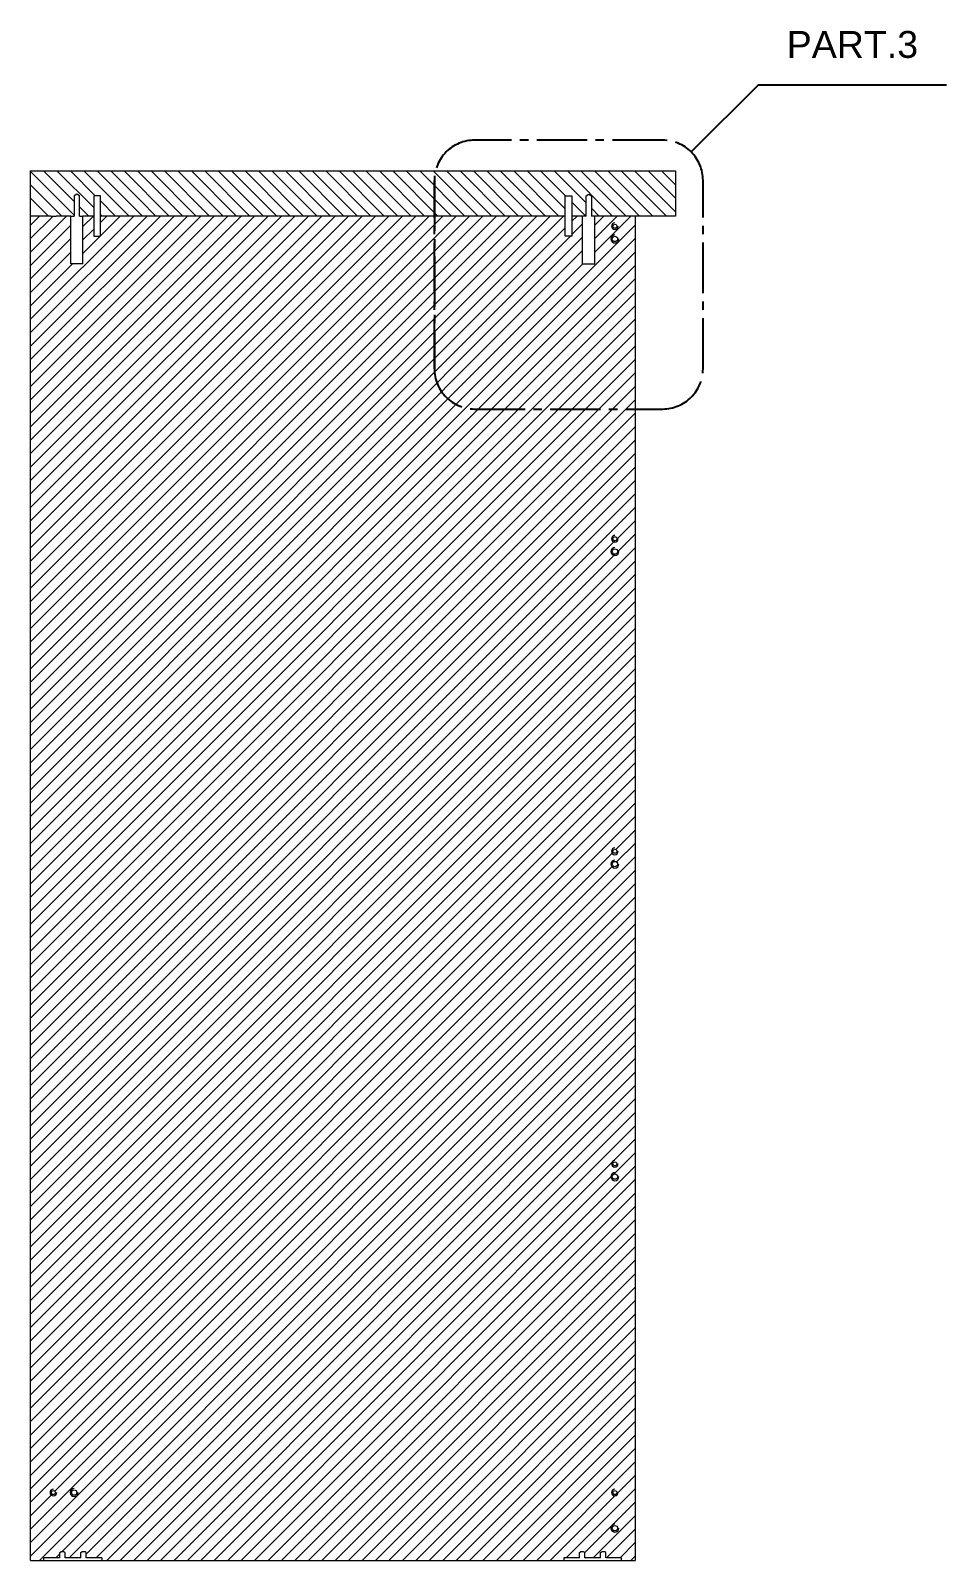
# Model space of a CAD drawing. Header units: millimetres. Extents: x 1628 to 5948, y -265 to 1722.
# Drawn here: x 4473.1 to 4541.3, y 1192.7 to 1306.5 of the extents above; entities that cross this region are included whole.
import ezdxf
from ezdxf.enums import TextEntityAlignment as Align

# ---------------------------------------------------------------- set-up
doc = ezdxf.new("R2010")
doc.units = ezdxf.units.MM
doc.linetypes.add('CENTER2', pattern=[1.125, 0.75, -0.125, 0.125, -0.125])
doc.layers.get('0').update_dxf_attribs({"color": 8})
doc.layers.add('A-SECT A-MCUT', color=7, linetype='Continuous', lineweight=35)
doc.layers.add('Campiture', color=1, linetype='Continuous')
doc.layers.add('Incastri', color=4, linetype='Continuous')
doc.styles.add('ARIAL', font='Arial.ttf')

msp = doc.modelspace()

# ---------------------------------------------------------------- linework, layer by layer
for p, q in [((4473.08, 1192.68), (4473.08, 1296.04)), ((4521.08, 1296.04), (4521.08, 1292.68)), ((4474.58, 1292.68), (4473.08, 1292.68)), ((4474.58, 1292.68), (4474.98, 1292.68)), ((4476.08, 1292.68), (4474.98, 1292.68)), ((4476.08, 1292.68), (4476.33, 1292.68)), ((4476.73, 1292.68), (4476.98, 1292.68)), ((4477.78, 1292.68), (4476.98, 1292.68)), ((4514.43, 1292.68), (4513.38, 1292.68)), ((4518.08, 1292.68), (4514.83, 1292.68)), ((4521.08, 1292.68), (4518.08, 1292.68)), ((4518.08, 1292.68), (4518.08, 1192.68))]:
    msp.add_line(p, q)
at = {"layer": 'A-SECT A-MCUT'}
for q in [(4522.26, 1297.45), (4541.26, 1302.45)]:
    msp.add_line((4527.26, 1302.45), q, dxfattribs=at)
at = {"layer": 'A-SECT A-MCUT', "linetype": 'CENTER2', "ltscale": 5}
msp.add_lwpolyline([(4503.14, 1281.33, 0.414214), (4506.14, 1278.33), (4520.14, 1278.33, 0.414214), (4523.14, 1281.33), (4523.14, 1295.33, 0.414214), (4520.14, 1298.33), (4506.14, 1298.33, 0.414214), (4503.14, 1295.33), (4503.14, 1281.33), (4503.14, 1295.33)], format="xyb", dxfattribs=at)
at = {"layer": 'Campiture'}
for p, q in [((4473.08, 1296.04), (4521.08, 1296.04)), ((4512.88, 1292.68), (4478.28, 1292.68)), ((4473.08, 1192.68), (4518.08, 1192.68))]:
    msp.add_line(p, q, dxfattribs=at)
at = {"layer": 'Campiture', "linetype": 'Continuous'}
for p, q in [((4476.33, 1292.76), (4473.08, 1296.01)), ((4475.41, 1292.68), (4473.08, 1295.01)), ((4476.33, 1293.76), (4474.05, 1296.04)), ((4477.78, 1293.31), (4475.05, 1296.04)), ((4477.89, 1294.2), (4476.05, 1296.04)), ((4479.73, 1293.36), (4477.05, 1296.04)), ((4481.28, 1292.81), (4478.05, 1296.04)), ((4481.28, 1293.81), (4479.05, 1296.04)), ((4483.41, 1292.68), (4480.05, 1296.04)), ((4484.41, 1292.68), (4481.05, 1296.04)), ((4485.41, 1292.68), (4482.05, 1296.04)), ((4486.41, 1292.68), (4483.05, 1296.04)), ((4487.41, 1292.68), (4484.05, 1296.04)), ((4488.41, 1292.68), (4485.05, 1296.04)), ((4489.41, 1292.68), (4486.05, 1296.04)), ((4490.41, 1292.68), (4487.05, 1296.04)), ((4491.41, 1292.68), (4488.05, 1296.04)), ((4492.41, 1292.68), (4489.05, 1296.04)), ((4493.41, 1292.68), (4490.05, 1296.04)), ((4494.41, 1292.68), (4491.05, 1296.04)), ((4495.41, 1292.68), (4492.05, 1296.04)), ((4496.41, 1292.68), (4493.05, 1296.04)), ((4497.41, 1292.68), (4494.05, 1296.04)), ((4498.41, 1292.68), (4495.05, 1296.04)), ((4499.41, 1292.68), (4496.05, 1296.04)), ((4500.41, 1292.68), (4497.05, 1296.04)), ((4501.41, 1292.68), (4498.05, 1296.04)), ((4502.41, 1292.68), (4499.05, 1296.04)), ((4503.41, 1292.68), (4500.05, 1296.04)), ((4504.41, 1292.68), (4501.05, 1296.04)), ((4505.41, 1292.68), (4502.05, 1296.04)), ((4506.41, 1292.68), (4503.05, 1296.04)), ((4507.41, 1292.68), (4504.05, 1296.04)), ((4508.41, 1292.68), (4505.05, 1296.04)), ((4509.41, 1292.68), (4506.05, 1296.04)), ((4510.41, 1292.68), (4507.05, 1296.04)), ((4511.41, 1292.68), (4508.05, 1296.04)), ((4512.41, 1292.68), (4509.05, 1296.04)), ((4512.88, 1293.21), (4510.05, 1296.04)), ((4512.89, 1294.2), (4511.05, 1296.04)), ((4514.43, 1293.66), (4512.05, 1296.04)), ((4516.41, 1292.68), (4513.05, 1296.04)), ((4516.38, 1293.71), (4514.05, 1296.04)), ((4517.83, 1293.26), (4515.05, 1296.04)), ((4519.41, 1292.68), (4516.05, 1296.04)), ((4520.41, 1292.68), (4517.05, 1296.04)), ((4521.08, 1293.01), (4518.05, 1296.04)), ((4521.08, 1294.01), (4519.05, 1296.04)), ((4521.08, 1295.01), (4520.05, 1296.04)), ((4474.41, 1292.68), (4473.08, 1294.01)), ((4477.41, 1292.68), (4476.73, 1293.36)), ((4479.41, 1292.68), (4478.28, 1293.81)), ((4478.41, 1292.68), (4478.28, 1292.81)), ((4480.41, 1292.68), (4479.73, 1293.36)), ((4482.41, 1292.68), (4481.28, 1293.81)), ((4481.41, 1292.68), (4481.28, 1292.81)), ((4514.41, 1292.68), (4513.38, 1293.71)), ((4515.41, 1292.68), (4514.83, 1293.26)), ((4517.41, 1292.68), (4516.38, 1293.71)), ((4518.41, 1292.68), (4517.83, 1293.26)), ((4473.08, 1292.01), (4473.76, 1292.68)), ((4473.08, 1291.01), (4474.76, 1292.68)), ((4473.08, 1290.01), (4475.76, 1292.68)), ((4473.08, 1285.01), (4480.76, 1292.68)), ((4473.08, 1284.01), (4481.76, 1292.68)), ((4473.08, 1283.01), (4482.76, 1292.68)), ((4473.08, 1282.01), (4483.76, 1292.68)), ((4473.08, 1281.01), (4484.76, 1292.68)), ((4473.08, 1280.01), (4485.76, 1292.68)), ((4473.08, 1279.01), (4486.76, 1292.68)), ((4473.08, 1278.01), (4487.76, 1292.68)), ((4473.08, 1277.01), (4488.76, 1292.68)), ((4473.08, 1276.01), (4489.76, 1292.68)), ((4473.08, 1275.01), (4490.76, 1292.68)), ((4473.08, 1274.01), (4491.76, 1292.68)), ((4473.08, 1273.01), (4492.76, 1292.68)), ((4473.08, 1272.01), (4493.76, 1292.68)), ((4473.08, 1271.01), (4494.76, 1292.68)), ((4473.08, 1270.01), (4495.76, 1292.68)), ((4473.08, 1269.01), (4496.76, 1292.68)), ((4473.08, 1268.01), (4497.76, 1292.68)), ((4473.08, 1267.01), (4498.76, 1292.68)), ((4473.08, 1266.01), (4499.76, 1292.68)), ((4473.08, 1265.01), (4500.76, 1292.68)), ((4473.08, 1264.01), (4501.76, 1292.68)), ((4473.08, 1263.01), (4502.76, 1292.68)), ((4473.08, 1262.01), (4503.76, 1292.68)), ((4473.08, 1261.01), (4504.76, 1292.68)), ((4473.08, 1260.01), (4505.76, 1292.68)), ((4473.08, 1259.01), (4506.76, 1292.68)), ((4473.08, 1258.01), (4507.76, 1292.68)), ((4473.08, 1257.01), (4508.76, 1292.68)), ((4473.08, 1256.01), (4509.76, 1292.68)), ((4473.08, 1255.01), (4510.76, 1292.68)), ((4473.08, 1254.01), (4511.76, 1292.68)), ((4473.08, 1253.01), (4512.76, 1292.68)), ((4473.08, 1289.01), (4476.08, 1292.01)), ((4473.08, 1247.01), (4518.08, 1292.01)), ((4473.08, 1252.01), (4512.88, 1291.81)), ((4476.98, 1291.91), (4477.76, 1292.68)), ((4476.98, 1290.91), (4477.78, 1291.71)), ((4478.28, 1292.21), (4478.76, 1292.68)), ((4478.28, 1291.21), (4479.76, 1292.68)), ((4513.38, 1292.31), (4513.76, 1292.68)), ((4513.38, 1291.31), (4514.18, 1292.11)), ((4515.08, 1292.01), (4515.76, 1292.68)), ((4515.08, 1291.01), (4516.76, 1292.68)), ((4515.08, 1290.01), (4517.76, 1292.68)), ((4473.08, 1251.01), (4513.27, 1291.2)), ((4473.08, 1250.01), (4514.18, 1291.11)), ((4473.08, 1288.01), (4476.08, 1291.01)), ((4473.08, 1246.01), (4518.08, 1291.01)), ((4476.98, 1289.91), (4478.27, 1291.2)), ((4473.08, 1249.01), (4514.18, 1290.11)), ((4473.08, 1287.01), (4476.08, 1290.01)), ((4473.08, 1245.01), (4518.08, 1290.01)), ((4473.08, 1286.01), (4476.2, 1289.12)), ((4473.08, 1248.01), (4514.2, 1289.12)), ((4473.08, 1244.01), (4518.08, 1289.01)), ((4473.08, 1243.01), (4518.08, 1288.01)), ((4473.08, 1242.01), (4518.08, 1287.01)), ((4473.08, 1241.01), (4518.08, 1286.01)), ((4473.08, 1240.01), (4518.08, 1285.01)), ((4473.08, 1239.01), (4518.08, 1284.01)), ((4473.08, 1238.01), (4518.08, 1283.01)), ((4473.08, 1237.01), (4518.08, 1282.01)), ((4473.08, 1236.01), (4518.08, 1281.01)), ((4473.08, 1235.01), (4518.08, 1280.01)), ((4473.08, 1234.01), (4518.08, 1279.01)), ((4473.08, 1233.01), (4518.08, 1278.01)), ((4473.08, 1232.01), (4518.08, 1277.01)), ((4473.08, 1231.01), (4518.08, 1276.01)), ((4473.08, 1230.01), (4518.08, 1275.01)), ((4473.08, 1229.01), (4518.08, 1274.01)), ((4473.08, 1228.01), (4518.08, 1273.01)), ((4473.08, 1227.01), (4518.08, 1272.01)), ((4473.08, 1226.01), (4518.08, 1271.01)), ((4516.73, 1268.66), (4518.08, 1270.01)), ((4516.78, 1267.71), (4518.08, 1269.01)), ((4473.08, 1225.01), (4516.61, 1268.54)), ((4473.08, 1223.01), (4518.08, 1268.01)), ((4473.08, 1224.01), (4516.61, 1267.54)), ((4473.08, 1222.01), (4518.08, 1267.01)), ((4473.08, 1221.01), (4518.08, 1266.01)), ((4473.08, 1220.01), (4518.08, 1265.01)), ((4473.08, 1219.01), (4518.08, 1264.01)), ((4473.08, 1218.01), (4518.08, 1263.01)), ((4473.08, 1217.01), (4518.08, 1262.01)), ((4473.08, 1216.01), (4518.08, 1261.01)), ((4473.08, 1215.01), (4518.08, 1260.01)), ((4473.08, 1214.01), (4518.08, 1259.01)), ((4473.08, 1213.01), (4518.08, 1258.01)), ((4473.08, 1212.01), (4518.08, 1257.01)), ((4473.08, 1211.01), (4518.08, 1256.01)), ((4473.08, 1210.01), (4518.08, 1255.01)), ((4473.08, 1209.01), (4518.08, 1254.01)), ((4473.08, 1208.01), (4518.08, 1253.01)), ((4473.08, 1207.01), (4518.08, 1252.01)), ((4473.08, 1206.01), (4518.08, 1251.01)), ((4473.08, 1205.01), (4518.08, 1250.01)), ((4473.08, 1204.01), (4518.08, 1249.01)), ((4473.08, 1203.01), (4518.08, 1248.01)), ((4516.64, 1245.57), (4518.08, 1247.01)), ((4473.08, 1202.01), (4516.45, 1245.37)), ((4473.08, 1200.01), (4518.08, 1245.01)), ((4516.71, 1244.64), (4518.08, 1246.01)), ((4473.08, 1201.01), (4516.43, 1244.36)), ((4473.08, 1199.01), (4518.08, 1244.01)), ((4473.08, 1198.01), (4518.08, 1243.01)), ((4473.08, 1197.01), (4518.08, 1242.01)), ((4474.9, 1197.83), (4518.08, 1241.01)), ((4476, 1197.93), (4518.08, 1240.01)), ((4473.08, 1194.01), (4518.08, 1239.01)), ((4473.08, 1193.01), (4518.08, 1238.01)), ((4473.76, 1192.68), (4518.08, 1237.01)), ((4475.41, 1193.33), (4518.08, 1236.01)), ((4475.96, 1192.88), (4518.08, 1235.01)), ((4477.23, 1193.15), (4518.08, 1234.01)), ((4477.96, 1192.88), (4518.08, 1233.01)), ((4478.76, 1192.68), (4518.08, 1232.01)), ((4479.76, 1192.68), (4518.08, 1231.01)), ((4480.76, 1192.68), (4518.08, 1230.01)), ((4481.76, 1192.68), (4518.08, 1229.01)), ((4482.76, 1192.68), (4518.08, 1228.01)), ((4483.76, 1192.68), (4518.08, 1227.01)), ((4484.76, 1192.68), (4518.08, 1226.01)), ((4485.76, 1192.68), (4518.08, 1225.01)), ((4486.76, 1192.68), (4518.08, 1224.01)), ((4516.48, 1221.4), (4518.08, 1223.01)), ((4487.76, 1192.68), (4516.41, 1221.34)), ((4488.76, 1192.68), (4518.08, 1222.01)), ((4489.76, 1192.68), (4518.08, 1221.01)), ((4490.76, 1192.68), (4518.08, 1220.01)), ((4491.76, 1192.68), (4518.08, 1219.01)), ((4492.76, 1192.68), (4518.08, 1218.01)), ((4493.76, 1192.68), (4518.08, 1217.01)), ((4494.76, 1192.68), (4518.08, 1216.01)), ((4495.76, 1192.68), (4518.08, 1215.01)), ((4496.76, 1192.68), (4518.08, 1214.01)), ((4497.76, 1192.68), (4518.08, 1213.01)), ((4498.76, 1192.68), (4518.08, 1212.01)), ((4499.76, 1192.68), (4518.08, 1211.01)), ((4500.76, 1192.68), (4518.08, 1210.01)), ((4501.76, 1192.68), (4518.08, 1209.01)), ((4502.76, 1192.68), (4518.08, 1208.01)), ((4503.76, 1192.68), (4518.08, 1207.01)), ((4504.76, 1192.68), (4518.08, 1206.01)), ((4505.76, 1192.68), (4518.08, 1205.01)), ((4506.76, 1192.68), (4518.08, 1204.01)), ((4507.76, 1192.68), (4518.08, 1203.01)), ((4508.76, 1192.68), (4518.08, 1202.01)), ((4509.76, 1192.68), (4518.08, 1201.01)), ((4510.76, 1192.68), (4518.08, 1200.01)), ((4511.76, 1192.68), (4518.08, 1199.01)), ((4473.08, 1195.01), (4476, 1197.93)), ((4473.08, 1196.01), (4474.69, 1197.62)), ((4512.96, 1192.88), (4518.08, 1198.01)), ((4514.34, 1193.27), (4518.08, 1197.01)), ((4514.97, 1192.88), (4518.08, 1196.01)), ((4515.96, 1192.88), (4518.08, 1195.01)), ((4516.96, 1192.88), (4518.08, 1194.01)), ((4517.76, 1192.68), (4518.08, 1193.01))]:
    msp.add_line(p, q, dxfattribs=at)
at = {"layer": 'Incastri', "linetype": 'Continuous'}
for p, q in [((4473.08, 1296.01), (4473.12, 1296.04)), ((4477.76, 1292.68), (4477.78, 1292.71)), ((4513.41, 1292.68), (4513.38, 1292.71))]:
    msp.add_line(p, q, dxfattribs=at)
at = {"layer": 'Incastri'}
for p, q in [((4476.53, 1294.3), (4476.33, 1294.18)), ((4476.33, 1294.18), (4476.33, 1292.68)), ((4476.73, 1294.18), (4476.53, 1294.3)), ((4476.73, 1292.68), (4476.73, 1294.18)), ((4514.43, 1294.18), (4514.63, 1294.3)), ((4514.43, 1292.68), (4514.43, 1294.18)), ((4514.63, 1294.3), (4514.83, 1294.18)), ((4514.83, 1294.18), (4514.83, 1292.68)), ((4476.08, 1289.12), (4476.08, 1292.68)), ((4476.98, 1289.12), (4476.98, 1292.68)), ((4514.18, 1289.12), (4514.18, 1292.68)), ((4515.08, 1289.12), (4515.08, 1292.68)), ((4476.98, 1289.12), (4476.08, 1289.12)), ((4514.18, 1289.12), (4515.08, 1289.12)), ((4474.08, 1192.68), (4474.08, 1192.88)), ((4475.26, 1192.88), (4474.08, 1192.88)), ((4475.26, 1193.28), (4475.34, 1193.33)), ((4475.26, 1192.88), (4475.26, 1193.28)), ((4475.57, 1193.33), (4475.34, 1193.33)), ((4475.66, 1193.28), (4475.57, 1193.33)), ((4475.66, 1192.88), (4475.66, 1193.28)), ((4476.83, 1192.88), (4475.66, 1192.88)), ((4476.83, 1193.28), (4476.91, 1193.33)), ((4476.83, 1192.88), (4476.83, 1193.28)), ((4477.14, 1193.33), (4476.91, 1193.33)), ((4477.23, 1193.28), (4477.14, 1193.33)), ((4477.23, 1192.88), (4477.23, 1193.28)), ((4478.4, 1192.88), (4477.23, 1192.88)), ((4478.4, 1192.88), (4478.4, 1192.68)), ((4513.94, 1192.88), (4512.77, 1192.88)), ((4512.77, 1192.88), (4512.77, 1192.68)), ((4513.94, 1193.28), (4514.03, 1193.33)), ((4513.94, 1192.88), (4513.94, 1193.28)), ((4514.25, 1193.33), (4514.03, 1193.33)), ((4514.34, 1193.28), (4514.25, 1193.33)), ((4514.34, 1192.88), (4514.34, 1193.28)), ((4515.51, 1192.88), (4514.34, 1192.88)), ((4515.51, 1193.28), (4515.6, 1193.33)), ((4515.51, 1192.88), (4515.51, 1193.28)), ((4515.82, 1193.33), (4515.6, 1193.33)), ((4515.91, 1193.28), (4515.82, 1193.33)), ((4515.91, 1192.88), (4515.91, 1193.28)), ((4517.08, 1192.88), (4515.91, 1192.88)), ((4517.08, 1192.68), (4517.08, 1192.88))]:
    msp.add_line(p, q, dxfattribs=at)
at = {"layer": 'Incastri', "color": 175, "linetype": 'Continuous'}
msp.add_line((4474.96, 1192.88), (4475.26, 1193.18), dxfattribs=at)
at = {"layer": 'Incastri'}
for points in [[(4478.28, 1291.3), (4478.28, 1293.2), (4478.28, 1294.1), (4478.28, 1294.2), (4478.18, 1294.2), (4477.88, 1294.2), (4477.78, 1294.2), (4477.78, 1294.1), (4477.78, 1291.3), (4477.78, 1291.2), (4477.88, 1291.2), (4478.18, 1291.2), (4478.28, 1291.2)], [(4512.88, 1291.3), (4512.88, 1293.2), (4512.88, 1294.1), (4512.88, 1294.2), (4512.98, 1294.2), (4513.28, 1294.2), (4513.38, 1294.2), (4513.38, 1294.1), (4513.38, 1291.3), (4513.38, 1291.2), (4513.28, 1291.2), (4512.98, 1291.2), (4512.88, 1291.2)]]:
    msp.add_lwpolyline(points, close=True, dxfattribs=at)
for centre, radius in [((4516.58, 1291.93), 0.15), ((4516.58, 1291.93), 0.15), ((4516.58, 1290.98), 0.2), ((4516.58, 1290.98), 0.2), ((4516.58, 1268.68), 0.15), ((4516.58, 1268.68), 0.15), ((4516.58, 1267.73), 0.2), ((4516.58, 1267.73), 0.2), ((4516.58, 1245.43), 0.15), ((4516.58, 1245.43), 0.15), ((4516.58, 1244.48), 0.2), ((4516.58, 1244.48), 0.2), ((4516.58, 1222.18), 0.15), ((4516.58, 1222.18), 0.15), ((4516.58, 1221.23), 0.2), ((4516.58, 1221.23), 0.2), ((4474.78, 1197.73), 0.15), ((4476.33, 1197.73), 0.2), ((4516.58, 1197.73), 0.15), ((4516.58, 1197.73), 0.15), ((4516.58, 1195.08), 0.2)]:
    msp.add_circle(centre, radius, dxfattribs=at)
for centre, radius, start, end in [((4516.58, 1291.93), 0.25, 90, 180), ((4516.58, 1291.93), 0.25, 180, 0), ((4516.58, 1290.98), 0.3, 90, 0), ((4516.58, 1268.68), 0.25, 90, 180), ((4516.58, 1267.73), 0.3, 90, 0), ((4516.58, 1268.68), 0.25, 180, 0), ((4516.58, 1245.43), 0.25, 90, 180), ((4516.58, 1245.43), 0.25, 180, 0), ((4516.58, 1244.48), 0.3, 90, 0), ((4516.58, 1222.18), 0.25, 90, 180), ((4516.58, 1222.18), 0.25, 180, 0), ((4516.58, 1221.23), 0.3, 90, 0), ((4474.78, 1197.73), 0.25, 90, 180), ((4474.78, 1197.73), 0.25, 180, 0), ((4476.33, 1197.73), 0.3, 90, 0), ((4516.58, 1197.73), 0.25, 90, 180), ((4516.58, 1197.73), 0.25, 180, 0), ((4516.58, 1195.08), 0.3, 90, 0)]:
    msp.add_arc(centre, radius, start, end, dxfattribs=at)

# ---------------------------------------------------------------- texts
at = {"style": 'ARIAL'}
msp.add_attdef('PART.3', text='1', height=2, dxfattribs=at).set_placement((4534.26, 1306.45), align=Align.TOP_CENTER)

doc.saveas('drawing.dxf')
